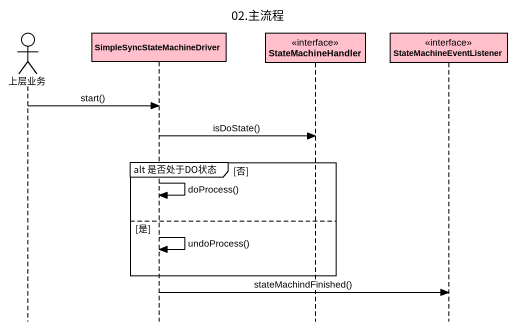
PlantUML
@startuml
title 02.主流程
hide footbox
actor 上层业务 #FFFFFF
participant SimpleSyncStateMachineDriver #FFC0CB
participant StateMachineHandler <<interface>> #FFC0CB
participant StateMachineEventListener <<interface>> #FFC0CB

上层业务 -> SimpleSyncStateMachineDriver : start()
SimpleSyncStateMachineDriver -> StateMachineHandler : isDoState()
group alt 是否处于DO状态 [否]
  SimpleSyncStateMachineDriver -> SimpleSyncStateMachineDriver : doProcess()
else 是
  SimpleSyncStateMachineDriver -> SimpleSyncStateMachineDriver : undoProcess()
end
SimpleSyncStateMachineDriver -> StateMachineEventListener : stateMachindFinished()
@enduml
